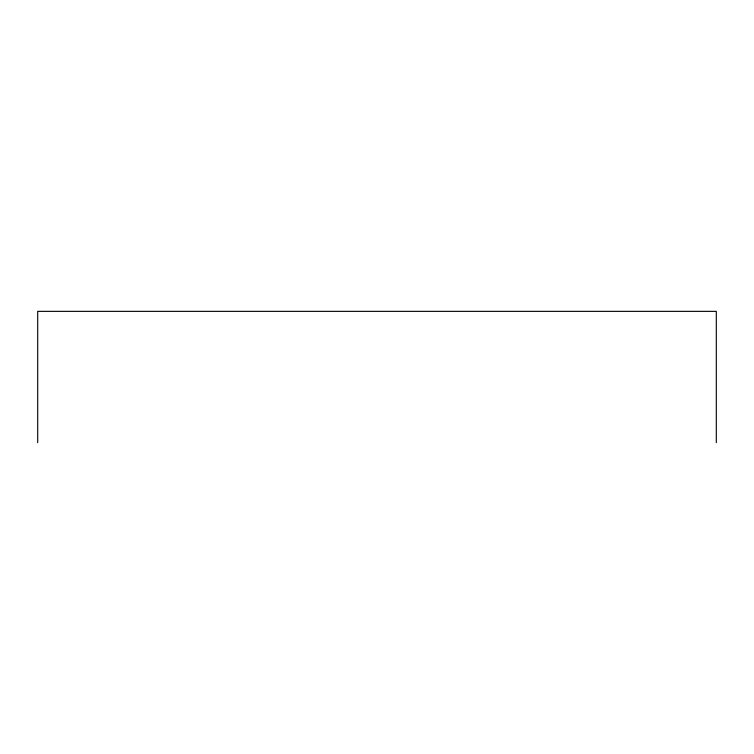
<?xml version="1.0" encoding="UTF-8"?>
<svg xmlns="http://www.w3.org/2000/svg" width="754" height="754" viewBox="0 0 754 754"><rect width="100%" height="100%" fill="white"/><g stroke="black" fill="none" stroke-linecap="round" stroke-linejoin="round"><path stroke-width="1.13" d="M716.3 442.645L716.3 311.355L37.7 311.355L37.7 442.645"/></g></svg>
